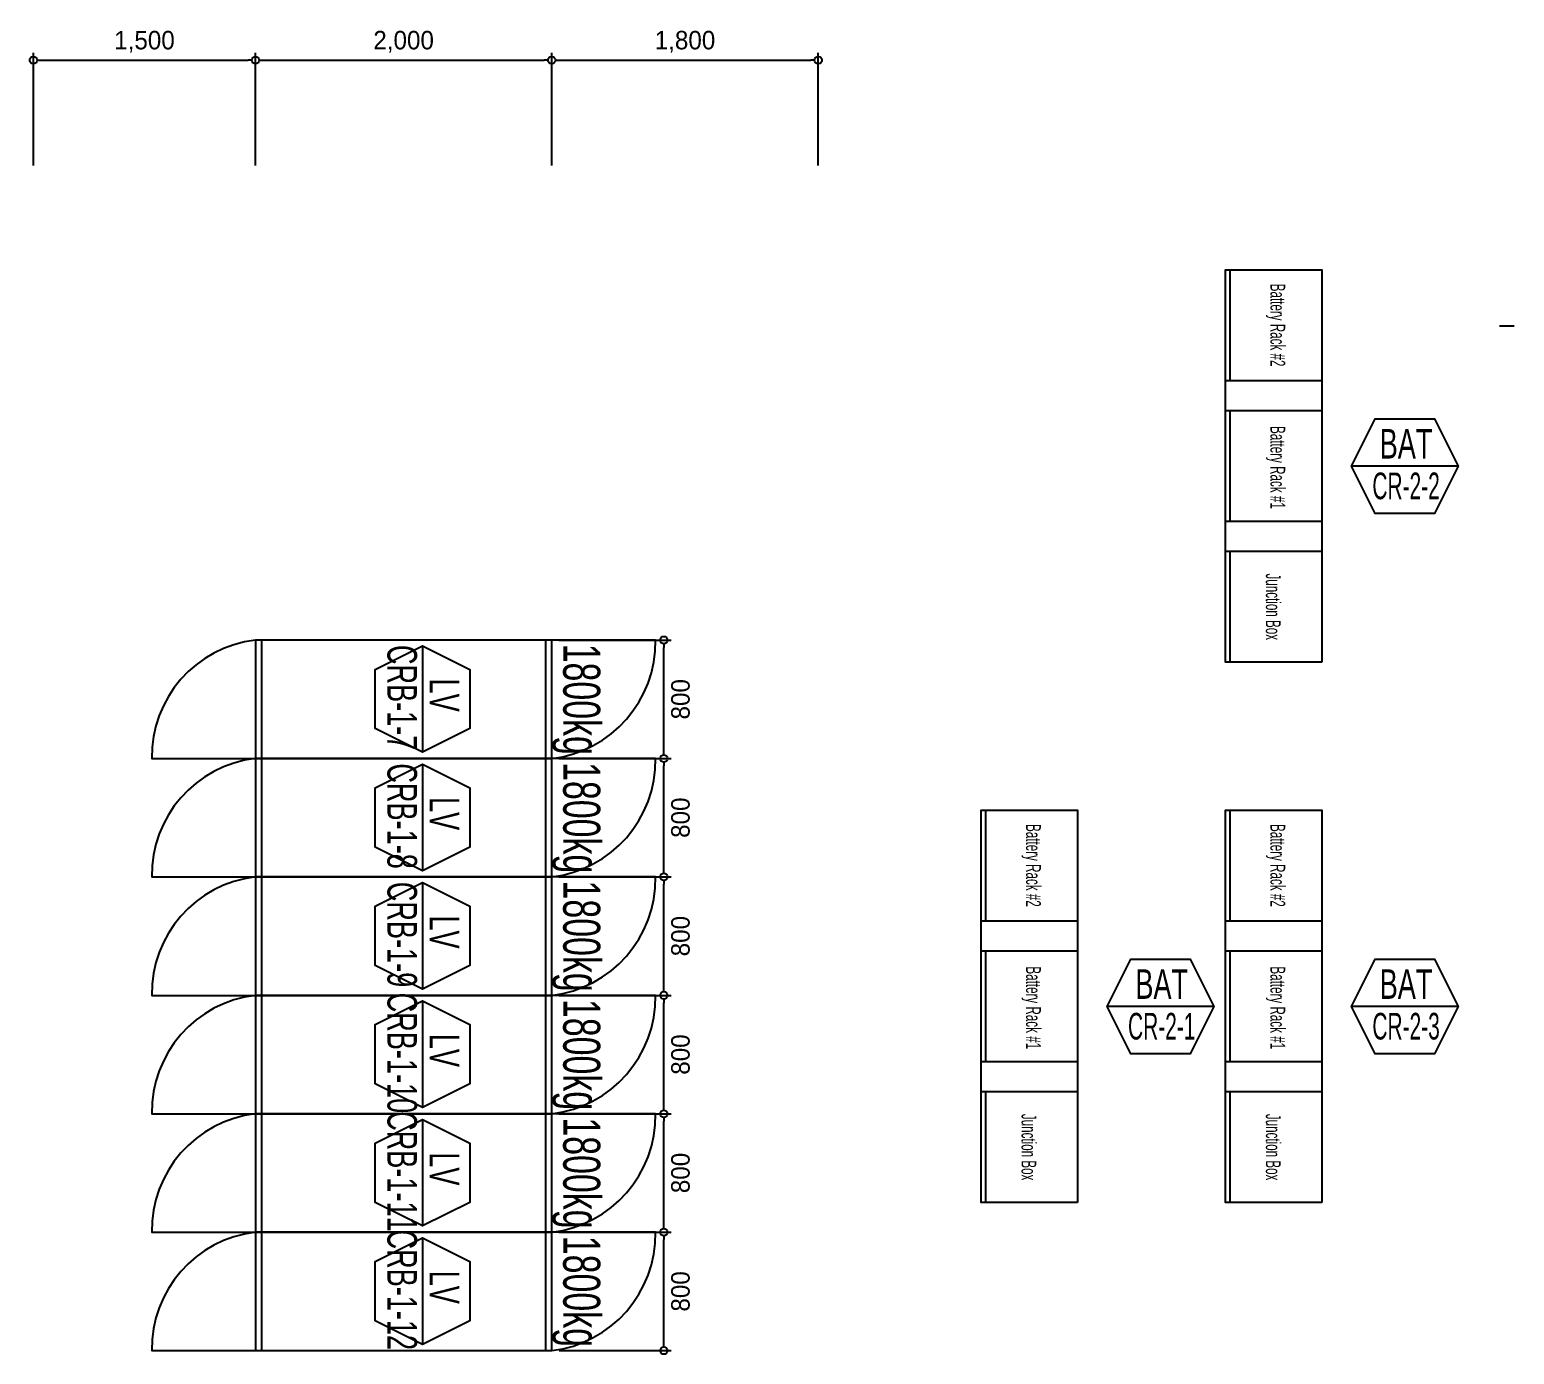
# Model space of a CAD drawing. Header units: millimetres. Extents: x 89978 to 501025, y -351975 to 837171.
# Drawn here: x 310675 to 320700, y 742975 to 751923 of the extents above; entities that cross this region are included whole.
import ezdxf
from ezdxf.enums import TextEntityAlignment as Align

# ---------------------------------------------------------------- set-up
doc = ezdxf.new("R2010")
doc.units = ezdxf.units.MM
doc.header["$LTSCALE"] = 150
doc.layers.get('Defpoints').update_dxf_attribs({"color": 150})
for name, color, linetype in [('------00 Switch Gear', 3, 'Continuous'), ('------00 Switch Gear_Number', 1, 'Continuous'), ('-----36 Dimension', 1, 'Continuous'), ('20251030_전기하중검토', 241, 'Continuous'), ('A-HAT-MATL', 8, 'Continuous')]:
    doc.layers.add(name, color=color, linetype=linetype)
doc.styles.add('ELEC', font='')
doc.styles.get('ELEC').set_extended_font_data('Dotum')
doc.dimstyles.new('ELEC', dxfattribs={"dimscale": 100, "dimtxt": 2, "dimasz": 1, "dimexe": 2, "dimexo": 1, "dimgap": 1, "dimtad": 1, "dimdec": 0, "dimrnd": 0.25, "dimzin": 9, "dimdsep": 32, "dimlunit": 6, "dimtxsty": 'ELEC', "dimblk": 'Z_DOT', "dimcen": 3, "dimclrd": 7, "dimclre": 7, "dimclrt": 3, "dimadec": 0, "dimazin": 0, "dimtfac": 1, "dimtdec": 0, "dimtix": 1, "dimtmove": 2, "dimatfit": 1, "dimfxl": 1, "dimarcsym": 0})

# ---------------------------------------------------------------- blocks, each defined once
blk = doc.blocks.new('_DOTBLANK')
at = {"color": 0, "linetype": 'ByBlock'}
blk.add_line((-0.5, 0), (-1, 0), dxfattribs=at)
blk.add_circle((0, 0), 0.5, dxfattribs=at)
blk = doc.blocks.new('*D362')
at = {"layer": '-----36 Dimension', "color": 0, "lineweight": -2, "transparency": 16777216}
for p, q in [((314247, 747800), (315007, 747800)), ((314957, 747050), (314957, 747750)), ((314250, 747000), (315007, 747000))]:
    blk.add_line(p, q, dxfattribs=at)
at = {"layer": 'Defpoints', "color": 0, "transparency": 16777216}
for p in [(314197, 747800, 0), (314957, 747800), (314200, 747000, 0)]:
    blk.add_point(p, dxfattribs=at)
at = {"layer": '-----36 Dimension', "color": 0, "lineweight": -2, "transparency": 16777216, "xscale": 50, "yscale": 50, "zscale": 50}
for p, rotation in [((314957, 747800), 90), ((314957, 747000), 270)]:
    blk.add_blockref('_DOTBLANK', p, dxfattribs=dict(at, rotation=rotation))
at = {"layer": '-----36 Dimension', "color": 0, "transparency": 16777216, "insert": (315070, 747400), "char_height": 125, "attachment_point": 5, "rotation": 90, "style": 'ELEC'}
blk.add_mtext('800', dxfattribs=at)
blk = doc.blocks.new('Z_DOT')
for p, q in [((-2, 0), (2, 0)), ((0, -2), (0, 2))]:
    blk.add_line(p, q)
for radius in [2.5, 1.25]:
    blk.add_circle((0, 0), radius)
blk = doc.blocks.new('*D363')
at = {"layer": '-----36 Dimension', "color": 0, "lineweight": -2, "transparency": 16777216}
for p, q in [((314247, 747000), (315007, 747000)), ((314957, 746250), (314957, 746950)), ((314250, 746200), (315007, 746200))]:
    blk.add_line(p, q, dxfattribs=at)
at = {"layer": 'Defpoints', "color": 0, "transparency": 16777216}
for p in [(314197, 747000, 0), (314957, 747000), (314200, 746200, 0)]:
    blk.add_point(p, dxfattribs=at)
at = {"layer": '-----36 Dimension', "color": 0, "lineweight": -2, "transparency": 16777216, "xscale": 50, "yscale": 50, "zscale": 50}
for p, rotation in [((314957, 747000), 90), ((314957, 746200), 270)]:
    blk.add_blockref('_DOTBLANK', p, dxfattribs=dict(at, rotation=rotation))
at = {"layer": '-----36 Dimension', "color": 0, "transparency": 16777216, "insert": (315070, 746600), "char_height": 125, "attachment_point": 5, "rotation": 90, "style": 'ELEC'}
blk.add_mtext('800', dxfattribs=at)
blk = doc.blocks.new('*D364')
at = {"layer": '-----36 Dimension', "color": 0, "lineweight": -2, "transparency": 16777216}
for p, q in [((314247, 746200), (315007, 746200)), ((314957, 745450), (314957, 746150)), ((314250, 745400), (315007, 745400))]:
    blk.add_line(p, q, dxfattribs=at)
at = {"layer": 'Defpoints', "color": 0, "transparency": 16777216}
for p in [(314197, 746200, 0), (314957, 746200), (314200, 745400, 0)]:
    blk.add_point(p, dxfattribs=at)
at = {"layer": '-----36 Dimension', "color": 0, "lineweight": -2, "transparency": 16777216, "xscale": 50, "yscale": 50, "zscale": 50}
for p, rotation in [((314957, 746200), 90), ((314957, 745400), 270)]:
    blk.add_blockref('_DOTBLANK', p, dxfattribs=dict(at, rotation=rotation))
at = {"layer": '-----36 Dimension', "color": 0, "transparency": 16777216, "insert": (315070, 745800), "char_height": 125, "attachment_point": 5, "rotation": 90, "style": 'ELEC'}
blk.add_mtext('800', dxfattribs=at)
blk = doc.blocks.new('*D365')
at = {"layer": '-----36 Dimension', "color": 0, "lineweight": -2, "transparency": 16777216}
for p, q in [((314247, 744600), (315007, 744600)), ((314957, 743850), (314957, 744550)), ((314250, 743800), (315007, 743800))]:
    blk.add_line(p, q, dxfattribs=at)
at = {"layer": 'Defpoints', "color": 0, "transparency": 16777216}
for p in [(314197, 744600, 0), (314957, 744600), (314200, 743800, 0)]:
    blk.add_point(p, dxfattribs=at)
at = {"layer": '-----36 Dimension', "color": 0, "lineweight": -2, "transparency": 16777216, "xscale": 50, "yscale": 50, "zscale": 50}
for p, rotation in [((314957, 744600), 90), ((314957, 743800), 270)]:
    blk.add_blockref('_DOTBLANK', p, dxfattribs=dict(at, rotation=rotation))
at = {"layer": '-----36 Dimension', "color": 0, "transparency": 16777216, "insert": (315070, 744200), "char_height": 125, "attachment_point": 5, "rotation": 90, "style": 'ELEC'}
blk.add_mtext('800', dxfattribs=at)
blk = doc.blocks.new('*D366')
at = {"layer": '-----36 Dimension', "color": 0, "lineweight": -2, "transparency": 16777216}
for p, q in [((314247, 743800), (315007, 743800)), ((314957, 743050), (314957, 743750)), ((314250, 743000), (315007, 743000))]:
    blk.add_line(p, q, dxfattribs=at)
at = {"layer": 'Defpoints', "color": 0, "transparency": 16777216}
for p in [(314197, 743800, 0), (314957, 743800), (314200, 743000, 0)]:
    blk.add_point(p, dxfattribs=at)
at = {"layer": '-----36 Dimension', "color": 0, "lineweight": -2, "transparency": 16777216, "xscale": 50, "yscale": 50, "zscale": 50}
for p, rotation in [((314957, 743800), 90), ((314957, 743000), 270)]:
    blk.add_blockref('_DOTBLANK', p, dxfattribs=dict(at, rotation=rotation))
at = {"layer": '-----36 Dimension', "color": 0, "transparency": 16777216, "insert": (315070, 743400), "char_height": 125, "attachment_point": 5, "rotation": 90, "style": 'ELEC'}
blk.add_mtext('800', dxfattribs=at)
blk = doc.blocks.new('*D367')
at = {"layer": '-----36 Dimension', "color": 0, "lineweight": -2, "transparency": 16777216}
for p, q in [((314247, 745400), (315007, 745400)), ((314957, 744650), (314957, 745350)), ((314250, 744600), (315007, 744600))]:
    blk.add_line(p, q, dxfattribs=at)
at = {"layer": 'Defpoints', "color": 0, "transparency": 16777216}
for p in [(314197, 745400, 0), (314957, 745400), (314200, 744600, 0)]:
    blk.add_point(p, dxfattribs=at)
at = {"layer": '-----36 Dimension', "color": 0, "lineweight": -2, "transparency": 16777216, "xscale": 50, "yscale": 50, "zscale": 50}
for p, rotation in [((314957, 745400), 90), ((314957, 744600), 270)]:
    blk.add_blockref('_DOTBLANK', p, dxfattribs=dict(at, rotation=rotation))
at = {"layer": '-----36 Dimension', "color": 0, "transparency": 16777216, "insert": (315070, 745000), "char_height": 125, "attachment_point": 5, "rotation": 90, "style": 'ELEC'}
blk.add_mtext('800', dxfattribs=at)
blk = doc.blocks.new('A$C2e8f9a8b')
at = {"color": 0}
blk.add_line((30, 750), (30, 0), dxfattribs=at)
blk.add_lwpolyline([(650, 0), (0, 0), (0, 750), (650, 750)], close=True, dxfattribs=at)
blk = doc.blocks.new('*D368')
at = {"layer": '-----36 Dimension', "color": 0, "lineweight": -2, "transparency": 16777216}
for p, q in [((312200, 751006, 0), (312200, 751767, 0)), ((312250, 751717, 0), (314150, 751717, 0)), ((314200, 751006, 0), (314200, 751767, 0))]:
    blk.add_line(p, q, dxfattribs=at)
at = {"layer": 'Defpoints', "color": 0, "transparency": 16777216}
for p in [(314200, 751717, 0), (312200, 750956, 0), (314200, 750956, 0)]:
    blk.add_point(p, dxfattribs=at)
at = {"layer": '-----36 Dimension', "color": 0, "lineweight": -2, "transparency": 16777216, "xscale": 50, "yscale": 50, "zscale": 50, "rotation": 180}
blk.add_blockref('_DOTBLANK', (312200, 751717, 0), dxfattribs=at)
at = {"layer": '-----36 Dimension', "color": 0, "lineweight": -2, "transparency": 16777216, "xscale": 50, "yscale": 50, "zscale": 50}
blk.add_blockref('_DOTBLANK', (314200, 751717, 0), dxfattribs=at)
at = {"layer": '-----36 Dimension', "color": 0, "transparency": 16777216, "insert": (313200, 751841, 0), "char_height": 125, "attachment_point": 5, "style": 'ELEC'}
blk.add_mtext('2,000', dxfattribs=at)
blk = doc.blocks.new('*D369')
at = {"layer": '-----36 Dimension', "color": 0, "lineweight": -2, "transparency": 16777216}
for p, q in [((314200, 751006, 0), (314200, 751767, 0)), ((314250, 751717, 0), (315950, 751717, 0)), ((316000, 751006, 0), (316000, 751767, 0))]:
    blk.add_line(p, q, dxfattribs=at)
at = {"layer": 'Defpoints', "color": 0, "transparency": 16777216}
for p in [(316000, 751717, 0), (314200, 750956, 0), (316000, 750956)]:
    blk.add_point(p, dxfattribs=at)
at = {"layer": '-----36 Dimension', "color": 0, "lineweight": -2, "transparency": 16777216, "xscale": 50, "yscale": 50, "zscale": 50, "rotation": 180}
blk.add_blockref('_DOTBLANK', (314200, 751717, 0), dxfattribs=at)
at = {"layer": '-----36 Dimension', "color": 0, "lineweight": -2, "transparency": 16777216, "xscale": 50, "yscale": 50, "zscale": 50}
blk.add_blockref('_DOTBLANK', (316000, 751717, 0), dxfattribs=at)
at = {"layer": '-----36 Dimension', "color": 0, "transparency": 16777216, "insert": (315100, 751841, 0), "char_height": 125, "attachment_point": 5, "style": 'ELEC'}
blk.add_mtext('1,800', dxfattribs=at)
blk = doc.blocks.new('*D370')
at = {"layer": '-----36 Dimension', "color": 0, "lineweight": -2, "transparency": 16777216}
for p, q in [((310700, 751006, 0), (310700, 751767, 0)), ((310750, 751717, 0), (312150, 751717, 0)), ((312200, 751006, 0), (312200, 751767, 0))]:
    blk.add_line(p, q, dxfattribs=at)
at = {"layer": 'Defpoints', "color": 0, "transparency": 16777216}
for p in [(312200, 751717, 0), (310700, 750956), (312200, 750956, 0)]:
    blk.add_point(p, dxfattribs=at)
at = {"layer": '-----36 Dimension', "color": 0, "lineweight": -2, "transparency": 16777216, "xscale": 50, "yscale": 50, "zscale": 50, "rotation": 180}
blk.add_blockref('_DOTBLANK', (310700, 751717, 0), dxfattribs=at)
at = {"layer": '-----36 Dimension', "color": 0, "lineweight": -2, "transparency": 16777216, "xscale": 50, "yscale": 50, "zscale": 50}
blk.add_blockref('_DOTBLANK', (312200, 751717, 0), dxfattribs=at)
at = {"layer": '-----36 Dimension', "color": 0, "transparency": 16777216, "insert": (311450, 751841, 0), "char_height": 125, "attachment_point": 5, "style": 'ELEC'}
blk.add_mtext('1,500', dxfattribs=at)

msp = doc.modelspace()

# ---------------------------------------------------------------- linework, layer by layer
at = {"layer": '------00 Switch Gear'}
for p, q in [((312240, 747800), (312240, 747000)), ((314158, 747800), (314158, 747000)), ((312240, 747000), (312240, 746200)), ((314158, 747000), (314158, 746200)), ((312240, 746200, 0), (312240, 745400, 0)), ((314158, 746200, 0), (314158, 745400, 0)), ((312240, 745400, 0), (312240, 744600, 0)), ((314158, 745400, 0), (314158, 744600, 0)), ((312240, 744600, 0), (312240, 743800, 0)), ((314158, 744600, 0), (314158, 743800, 0)), ((312240, 743800, 0), (312240, 743000, 0)), ((314158, 743800, 0), (314158, 743000, 0))]:
    msp.add_line(p, q, dxfattribs=at)
at = {"layer": '------00 Switch Gear', "elevation": 0}
for points in [[(319400, 747650), (318750, 747650), (318750, 750300), (319400, 750300)], [(312200, 747800), (312200, 747000), (314200, 747000), (314200, 747800)], [(312200, 747000), (312200, 746200), (314200, 746200), (314200, 747000)], [(317750, 744000), (317100, 744000), (317100, 746650), (317750, 746650)], [(319400, 744000), (318750, 744000), (318750, 746650), (319400, 746650)], [(312200, 746200), (312200, 745400), (314200, 745400), (314200, 746200)], [(312200, 745400), (312200, 744600), (314200, 744600), (314200, 745400)], [(312200, 744600), (312200, 743800), (314200, 743800), (314200, 744600)], [(312200, 743800), (312200, 743000), (314200, 743000), (314200, 743800)]]:
    msp.add_lwpolyline(points, close=True, dxfattribs=at)
for points in [[(312200, 747800, 0.3857431), (311500, 747000), (312200, 747000)], [(314200, 747000, 0.3857431), (314900, 747800), (314200, 747800)], [(312200, 747000, 0.3857431), (311500, 746200), (312200, 746200)], [(314200, 746200, 0.3857431), (314900, 747000), (314200, 747000)], [(312200, 746200, 0.3857431), (311500, 745400), (312200, 745400)], [(314200, 745400, 0.3857431), (314900, 746200), (314200, 746200)], [(312200, 745400, 0.3857431), (311500, 744600), (312200, 744600)], [(314200, 744600, 0.3857431), (314900, 745400), (314200, 745400)], [(312200, 744600, 0.3857431), (311500, 743800), (312200, 743800)], [(314200, 743800, 0.3857431), (314900, 744600), (314200, 744600)], [(312200, 743800, 0.3857431), (311500, 743000), (312200, 743000)], [(314200, 743000, 0.3857431), (314900, 743800), (314200, 743800)]]:
    msp.add_lwpolyline(points, format="xyb", dxfattribs=at)
at = {"layer": '------00 Switch Gear_Number', "elevation": 0}
for points in [[(320320, 748975), (319600, 748975), (319759.6, 749295), (320160.4, 749295), (320320, 748975), (320160.4, 748655), (319759.6, 748655), (319600, 748975)], [(318670, 745325), (317950, 745325), (318109.6, 745645), (318510.4, 745645), (318670, 745325), (318510.4, 745005), (318109.6, 745005), (317950, 745325)], [(320320, 745325), (319600, 745325), (319759.6, 745645), (320160.4, 745645), (320320, 745325), (320160.4, 745005), (319759.6, 745005), (319600, 745325)]]:
    msp.add_lwpolyline(points, dxfattribs=at)
at = {"layer": '------00 Switch Gear_Number', "color": 1, "elevation": 0}
for points in [[(313327.3, 747761.9), (313327.3, 747041.9), (313007.3, 747201.5), (313007.3, 747602.2), (313327.3, 747761.9), (313647.3, 747602.2), (313647.3, 747201.5), (313327.3, 747041.9)], [(313327.3, 746961.9), (313327.3, 746241.9), (313007.3, 746401.5), (313007.3, 746802.2), (313327.3, 746961.9), (313647.3, 746802.2), (313647.3, 746401.5), (313327.3, 746241.9)], [(313327.3, 746161.9), (313327.3, 745441.9), (313007.3, 745601.5), (313007.3, 746002.2), (313327.3, 746161.9), (313647.3, 746002.2), (313647.3, 745601.5), (313327.3, 745441.9)], [(313327.3, 745361.9), (313327.3, 744641.9), (313007.3, 744801.5), (313007.3, 745202.2), (313327.3, 745361.9), (313647.3, 745202.2), (313647.3, 744801.5), (313327.3, 744641.9)], [(313327.3, 744561.9), (313327.3, 743841.9), (313007.3, 744001.5), (313007.3, 744402.2), (313327.3, 744561.9), (313647.3, 744402.2), (313647.3, 744001.5), (313327.3, 743841.9)], [(313327.3, 743761.9), (313327.3, 743041.9), (313007.3, 743201.5), (313007.3, 743602.2), (313327.3, 743761.9), (313647.3, 743602.2), (313647.3, 743201.5), (313327.3, 743041.9)]]:
    msp.add_lwpolyline(points, dxfattribs=at)
at = {"layer": 'A-HAT-MATL', "elevation": 0}
msp.add_lwpolyline([(320700, 749920), (320600, 749920)], dxfattribs=at)

# ---------------------------------------------------------------- block references
at = {"layer": '------00 Switch Gear'}
for p in [(318750, 749550), (318750, 748600), (318750, 747650), (317100, 745900), (318750, 745900), (317100, 744950), (318750, 744950), (317100, 744000), (318750, 744000)]:
    msp.add_blockref('A$C2e8f9a8b', p, dxfattribs=at)

# ---------------------------------------------------------------- texts
at = {"layer": '------00 Switch Gear', "style": 'ELEC', "width": 0.6}
for s, p in [('Battery Rack #2', (319103, 749927.6)), ('Battery Rack #1', (319103, 748966.1)), ('Junction Box', (319072.4, 748024.6)), ('Battery Rack #2', (317453, 746277.6)), ('Battery Rack #2', (319103, 746277.6)), ('Battery Rack #1', (317453, 745316.1)), ('Battery Rack #1', (319103, 745316.1)), ('Junction Box', (317422.4, 744374.6)), ('Junction Box', (319072.4, 744374.6))]:
    msp.add_text(s, height=100, rotation=270, dxfattribs=at).set_placement(p, align=Align.MIDDLE_CENTER)
at = {"layer": '------00 Switch Gear_Number', "color": 0, "style": 'ELEC'}
for s, height, width, p in [('BAT', 200, 0.7, (319969.2, 749126.2)), ('CR-2-2', 180, 0.6, (319969.2, 748841.6)), ('BAT', 200, 0.7, (318319.2, 745476.2)), ('BAT', 200, 0.7, (319969.2, 745476.2)), ('CR-2-1', 180, 0.6, (318319.2, 745191.6)), ('CR-2-3', 180, 0.6, (319969.2, 745191.6))]:
    msp.add_text(s, height=height, dxfattribs=dict(at, width=width)).set_placement(p, align=Align.MIDDLE_CENTER)
at = {"layer": '------00 Switch Gear_Number', "color": 0, "style": 'ELEC', "width": 0.7}
for s, p in [('CRB-1-7', (313190.5, 747410.9)), ('LV', (313475.1, 747427.8)), ('CRB-1-8', (313190.5, 746610.9)), ('LV', (313475.1, 746627.8)), ('CRB-1-9', (313190.5, 745810.9, 0)), ('LV', (313475.1, 745827.8, 0)), ('CRB-1-10', (313190.5, 745010.9, 0)), ('LV', (313475.1, 745027.8, 0)), ('CRB-1-11', (313190.5, 744210.9, 0)), ('LV', (313475.1, 744227.8, 0)), ('CRB-1-12', (313190.5, 743410.9, 0)), ('LV', (313475.1, 743427.8, 0))]:
    msp.add_text(s, height=200, rotation=270, dxfattribs=at).set_placement(p, align=Align.MIDDLE_CENTER)
at = {"layer": '20251030_전기하중검토', "style": 'ELEC', "width": 0.7}
for p in [(314371.5, 747400), (314371.5, 746600), (314371.5, 745800, 0), (314371.5, 745000, 0), (314371.5, 744200, 0), (314371.5, 743400, 0)]:
    msp.add_text('1800kg', height=250, rotation=270, dxfattribs=at).set_placement(p, align=Align.MIDDLE)

# ---------------------------------------------------------------- dimensions: what is measured, and where the dimension line sits
at = {"layer": '-----36 Dimension'}
for base, p1, p2, angle, picture, middle in [((312200, 751716.6, 0), (310700, 750956), (312200, 750956, 0), 180, '*D370', (311450, 751841.2, 0)), ((314200, 751716.6, 0), (312200, 750956, 0), (314200, 750956, 0), 180, '*D368', (313200, 751841.2, 0)), ((316000, 751716.6, 0), (314200, 750956, 0), (316000, 750956), 180, '*D369', (315100, 751841.2, 0)), ((314957.4, 747800, 0), (314200, 747000), (314196.8, 747800), 270, '*D362', (315070, 747400, 0)), ((314957.4, 747000, 0), (314200, 746200, 0), (314196.8, 747000, 0), 270, '*D363', (315070, 746600, 0)), ((314957.4, 746200, 0), (314200, 745400, 0), (314196.8, 746200, 0), 270, '*D364', (315070, 745800, 0)), ((314957.4, 745400, 0), (314200, 744600, 0), (314196.8, 745400, 0), 270, '*D367', (315070, 745000, 0)), ((314957.4, 744600, 0), (314200, 743800, 0), (314196.8, 744600, 0), 270, '*D365', (315070, 744200, 0)), ((314957.4, 743800, 0), (314200, 743000, 0), (314196.8, 743800, 0), 270, '*D366', (315070, 743400, 0))]:
    dim = msp.add_linear_dim(base=base, p1=p1, p2=p2, angle=angle, dimstyle='ELEC', override={"dimscale": 50, "dimtxt": 2.5, "dimexe": 1, "dimtad": 2, "dimtxsty": 'ELEC', "dimblk1": 'DOTBLANK', "dimblk2": 'DOTBLANK', "dimsah": 1, "dimclrd": 0, "dimclre": 0, "dimclrt": 0}, dxfattribs=at)
    dim.commit()
    dim.dimension.update_dxf_attribs({"geometry": picture, "text_midpoint": middle})

doc.saveas('drawing.dxf')
